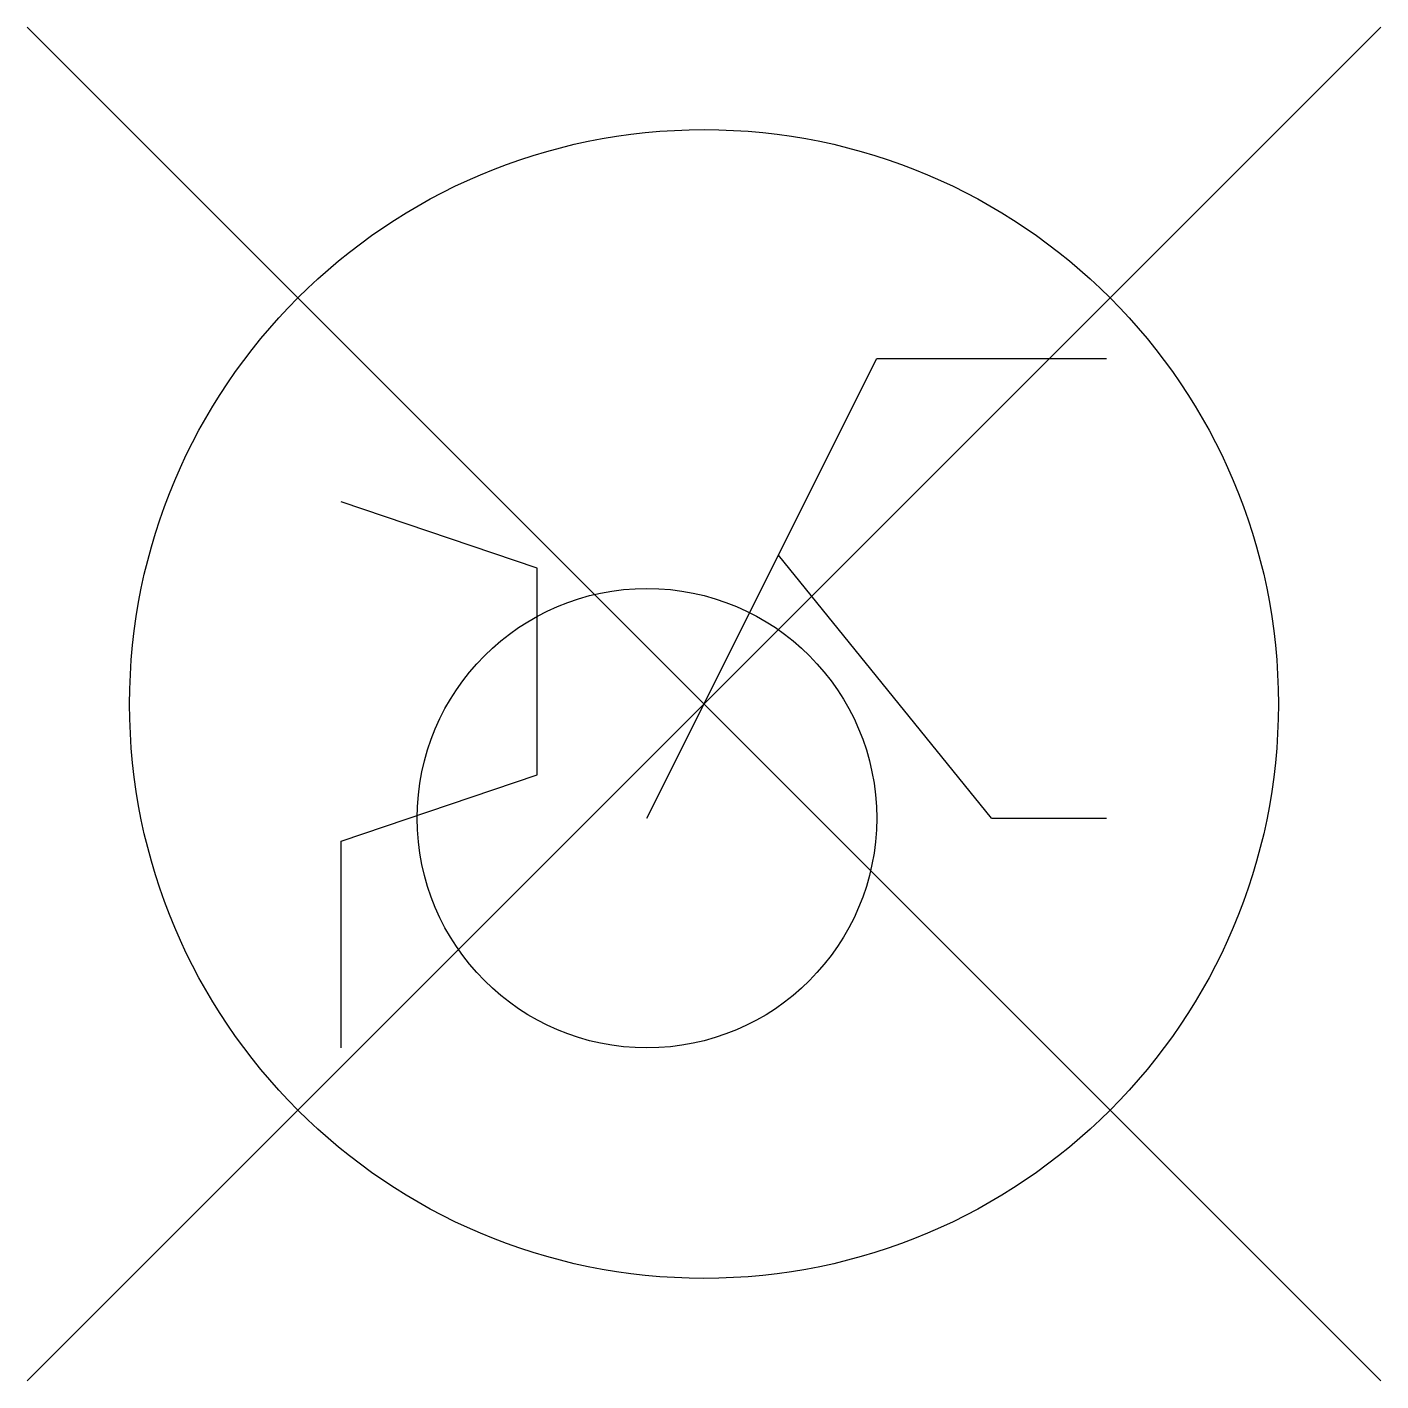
# Model space of a CAD drawing. Header units: metres. Extents: x -2.12 to 2.12, y -2.12 to 2.12.
import ezdxf

# ---------------------------------------------------------------- set-up
doc = ezdxf.new("R2010")
doc.units = ezdxf.units.M

msp = doc.modelspace()

# ---------------------------------------------------------------- linework, layer by layer
at = {"flags": 128}
for points in [[(-2.1213, 2.1213), (2.1213, -2.1213)], [(-2.1213, -2.1213), (2.1213, 2.1213)]]:
    msp.add_lwpolyline(points, dxfattribs=at)
for points in [[(-0.1789, -0.3578), (0.5411, 1.0822), (1.2611, 1.0822)], [(-1.1367, -1.0778), (-1.1367, -0.4298), (-0.5229, -0.2219), (-0.5229, 0.4261), (-1.1367, 0.634)], [(0.9011, -0.3578), (0.2333, 0.4666)], [(0.9011, -0.3578), (1.2611, -0.3578)]]:
    msp.add_lwpolyline(points)
for centre, radius in [((0, 0), 1.8), ((-0.1789, -0.3578), 0.72)]:
    msp.add_circle(centre, radius)

doc.saveas('drawing.dxf')
